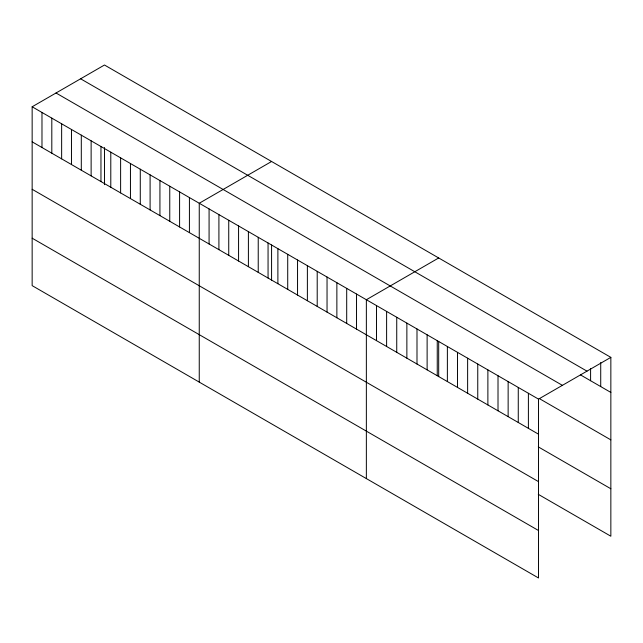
<?xml version="1.0" encoding="UTF-8"?>
<svg xmlns="http://www.w3.org/2000/svg" width="643" height="643" viewBox="0 0 643 643"><rect width="100%" height="100%" fill="white"/><g stroke="black" fill="none" stroke-linecap="round" stroke-linejoin="round"><path stroke-width="0.96" d="M32.15 106.778L538.521 399.126L538.521 577.985L32.15 285.637L32.15 106.778L104.479 65.015L610.85 357.363L610.85 536.222L538.271 494.322M271.579 161.489L199.25 203.252L199.25 382.111M438.687 257.964L366.357 299.726L366.357 478.585M538.521 399.126L610.85 357.363M80.608 78.8L586.979 371.148M580.468 374.885L610.85 392.423M56.021 92.994L562.392 385.342M539.959 398.949L610.85 439.876M32.15 141.838L538.521 434.186M538.271 446.869L610.85 488.768M32.15 189.291L538.521 481.639M32.15 238.183L538.521 530.531M600.723 362.539L600.723 386.58M590.595 368.712L590.595 380.728M528.393 393.275L528.393 428.334M518.266 387.432L518.266 422.491M508.139 381.58L508.139 416.64M498.012 375.737L498.012 410.797M487.884 369.886L487.884 404.945M477.757 364.042L477.757 399.102M467.63 358.199L467.63 393.251M457.503 352.348L457.503 387.407M447.375 346.505L447.375 381.564M438.687 341.457L438.687 376.661M437.248 340.653L437.248 375.713M427.121 334.81L427.121 369.87M416.994 328.959L416.994 364.018M406.866 323.116L406.866 358.175M396.739 317.264L396.739 352.324M386.612 311.421L386.612 346.481M376.485 305.57L376.485 340.629M356.527 294.052L356.527 329.112M346.698 288.377L346.698 323.437M336.868 282.703L336.868 317.763M327.038 277.029L327.038 312.088M317.208 271.354L317.208 306.406M307.378 265.68L307.378 300.731M297.548 259.997L297.548 295.057M287.718 254.323L287.718 289.382M277.889 248.648L277.889 283.708M271.579 244.983L271.579 280.187M268.059 242.974L268.059 278.033M258.229 237.299L258.229 272.359M248.399 231.625L248.399 266.684M238.569 225.95L238.569 261.01M228.739 220.276L228.739 255.335M218.909 214.601L218.909 249.661M209.079 208.927L209.079 243.986M189.42 197.578L189.42 232.637M179.59 191.903L179.59 226.963M169.76 186.229L169.76 221.28M159.93 180.554L159.93 215.606M150.1 174.872L150.1 209.931M140.278 169.197L140.278 204.257M130.449 163.523L130.449 198.583M120.619 157.848L120.619 192.908M110.789 152.174L110.789 187.234M104.479 147.528L104.479 184.686M100.959 146.5L100.959 181.559M91.129 140.825L91.129 175.885M81.299 135.151L81.299 170.21M71.469 129.476L71.469 164.536M61.64 123.802L61.64 158.861M51.81 118.127L51.81 153.187M41.98 112.453L41.98 147.512"/></g></svg>
